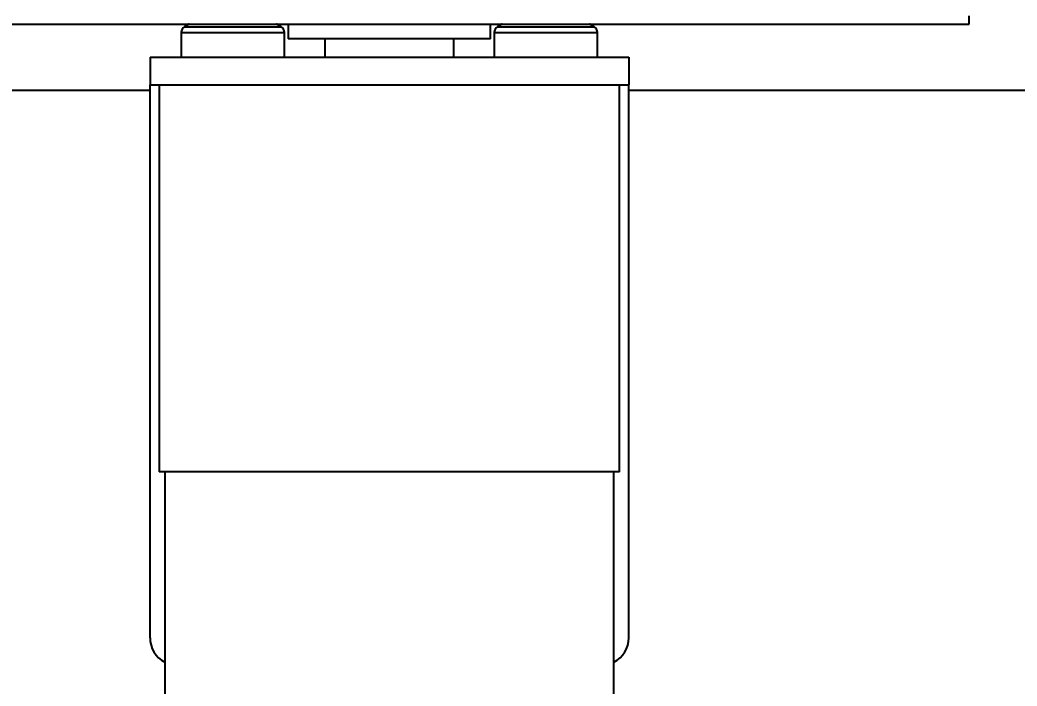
# Model space of a CAD drawing. Header units: millimetres. Extents: x 53 to 380, y 29 to 265.
# Drawn here: x 155.45 to 182.53, y 115.22 to 133.29 of the extents above; entities that cross this region are included whole.
import ezdxf

# ---------------------------------------------------------------- set-up
doc = ezdxf.new("R2010")
doc.units = ezdxf.units.MM
doc.styles.add('SLDTEXTSTYLE0', font='TXT', dxfattribs={"width": 0.75})
doc.dimstyles.new('SLDDIMSTYLE1', dxfattribs={"dimtxt": 3.5, "dimasz": 3.302, "dimexe": 0, "dimexo": 0.0625, "dimgap": 0.875, "dimtad": 1, "dimlfac": 2, "dimrnd": 1e-09, "dimzin": 12, "dimdsep": 46, "dimtxsty": 'SLDTEXTSTYLE0', "dimsah": 1, "dimcen": 0.09, "dimadec": 0, "dimazin": 3, "dimtfac": 1, "dimtofl": 0, "dimtmove": 0, "dimatfit": 3, "dimfxl": 1, "dimfrac": 2, "dimtolj": 1, "dimtzin": 12, "dimarcsym": 0})

# ---------------------------------------------------------------- blocks, each defined once
blk = doc.blocks.new('_D_5')
at = {"color": 7, "linetype": 'Continuous', "lineweight": 0, "transparency": 16777216}
for p, q in [((180.484, 147.677), (213.903, 147.677)), ((212.903, 147.677), (212.903, 40.089)), ((182.315, 40.089), (213.903, 40.089))]:
    blk.add_line(p, q, dxfattribs=at)
at = {"color": 7, "linetype": 'Continuous', "lineweight": 18, "transparency": 16777216}
for points in [[(212.903, 147.677), (212.395, 144.375), (213.411, 144.375)], [(212.903, 40.089), (213.411, 43.391), (212.395, 43.391)]]:
    blk.add_solid(points, dxfattribs=at)
at = {"color": 7, "linetype": 'Continuous', "lineweight": 18, "transparency": 16777216, "insert": (208.391, 85.3), "char_height": 3.5, "attachment_point": 1, "rotation": 90, "style": 'SLDTEXTSTYLE0'}
blk.add_mtext('215.18', dxfattribs=at)

msp = doc.modelspace()

# ---------------------------------------------------------------- linework, layer by layer
at = {"color": 7, "linetype": 'Continuous', "lineweight": 25}
for p, q in [((181.2335, 133.1771), (181.2335, 133.4041)), ((149.7335, 133.1771), (181.2335, 133.1771)), ((162.7335, 133.1771), (162.7335, 132.7771)), ((168.2335, 132.7771), (168.2335, 133.1771)), ((159.8335, 132.9504), (159.8335, 132.2771)), ((162.6335, 132.2771), (162.6335, 132.9504)), ((162.7349, 132.7771), (162.7335, 132.7771)), ((168.2335, 132.7771), (162.7349, 132.7771)), ((163.7335, 132.7771), (163.7335, 132.2771)), ((167.2335, 132.2771), (167.2335, 132.7771)), ((168.3335, 132.9504), (168.3335, 132.2771)), ((171.1335, 132.2771), (171.1335, 132.9504)), ((158.9835, 132.2771), (158.9835, 131.5271)), ((158.9835, 132.2771), (171.9835, 132.2771)), ((171.9835, 132.2771), (171.9835, 131.5271)), ((116.9602, 131.3828), (158.9835, 131.3828)), ((158.9835, 131.5271), (171.9835, 131.5271)), ((158.9835, 116.5271), (158.9835, 131.5271)), ((159.2335, 131.5271), (159.2335, 121.0271)), ((171.7335, 121.0271), (171.7335, 131.5271)), ((171.9835, 116.5271), (171.9835, 131.5271)), ((171.9835, 131.3828), (188.9835, 131.3828)), ((171.7335, 121.0271), (159.2335, 121.0271)), ((159.3835, 121.0271), (159.3835, 104.7771)), ((171.5835, 104.7771), (171.5835, 121.0271))]:
    msp.add_line(p, q, dxfattribs=at)
at = {"color": 8, "linetype": 'Continuous', "lineweight": 25}
for p, q in [((159.9189, 133.1035), (162.5482, 133.1035)), ((168.4189, 133.1035), (168.852, 133.1035)), ((168.852, 133.1035), (171.0482, 133.1035)), ((159.8335, 132.9504), (162.6335, 132.9504)), ((168.3335, 132.9504), (168.7948, 132.9504)), ((168.7948, 132.9504), (171.1335, 132.9504))]:
    msp.add_line(p, q, dxfattribs=at)
at = {"color": 7, "linetype": 'Continuous', "lineweight": 25, "flags": 128}
for points in [[(160.0461, 133.1771), (160.0391, 133.1733), (159.9189, 133.1035)], [(162.5482, 133.1035), (162.428, 133.1733), (162.421, 133.1771)], [(168.5461, 133.1771), (168.5389, 133.1731), (168.4189, 133.1035)], [(171.0482, 133.1035), (170.9282, 133.1731), (170.921, 133.1771)]]:
    msp.add_lwpolyline(points, dxfattribs=at)
at = {"color": 7, "linetype": 'Continuous', "lineweight": 25}
for centre, radius, start, end in [((160.0135, 132.9504), 0.18, 121.7263, 180), ((162.4535, 132.9504), 0.18, 0, 58.2737), ((168.5135, 132.9504), 0.18, 121.7263, 180), ((170.9535, 132.9504), 0.18, 0, 58.2737), ((159.7335, 116.5271), 0.75, 180, 242.18186), ((171.2335, 116.5271), 0.75, 297.81814, 0)]:
    msp.add_arc(centre, radius, start, end, dxfattribs=at)

# ---------------------------------------------------------------- dimensions: what is measured, and where the dimension line sits
at = {"color": 7, "linetype": 'Continuous', "lineweight": 18}
dim = msp.add_linear_dim(base=(212.9028, 40.0886), p1=(179.4838, 147.6771), p2=(181.3146, 40.0886), angle=90, dimstyle='SLDDIMSTYLE1', dxfattribs=at)
dim.commit()
dim.dimension.update_dxf_attribs({"geometry": '_D_5', "text_midpoint": (212.9028, 92.4119), "dimtype": 160})

doc.saveas('drawing.dxf')
